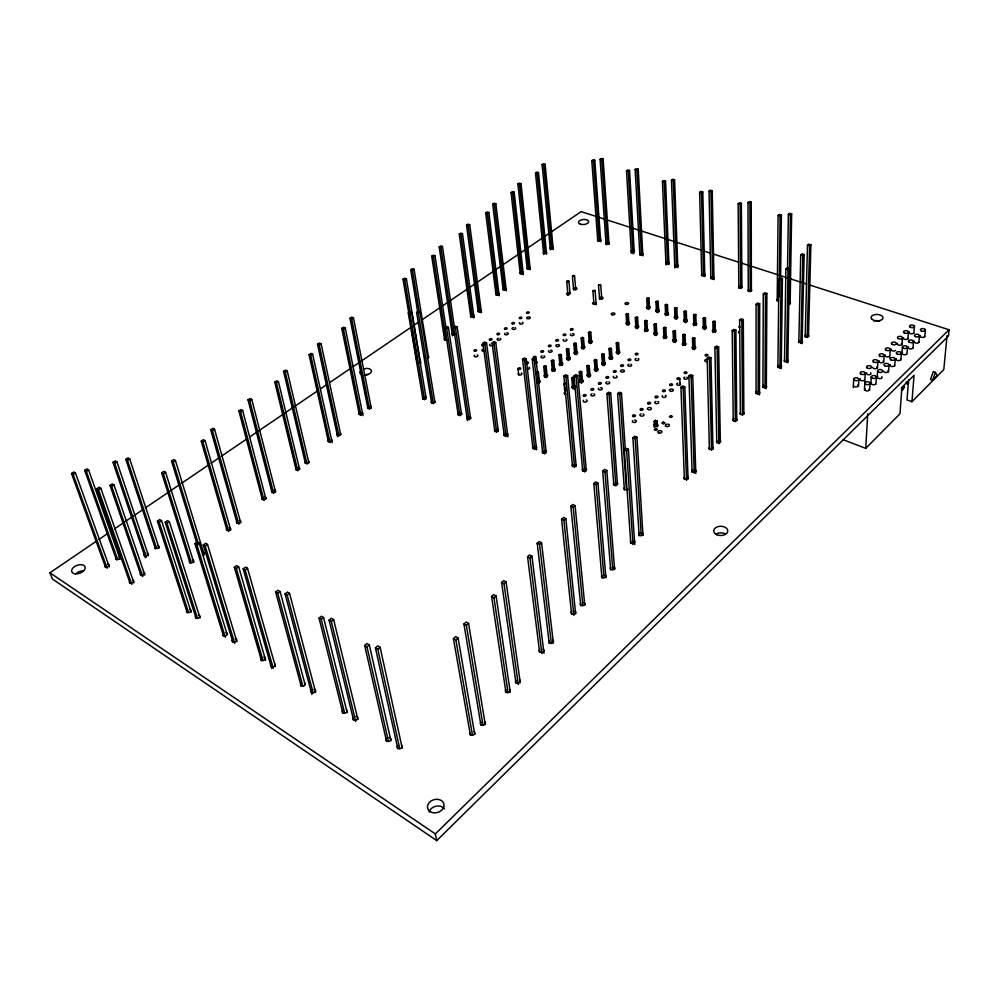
<?xml version="1.0" encoding="UTF-8"?>
<svg xmlns="http://www.w3.org/2000/svg" width="999" height="999" viewBox="0 0 999 999"><rect width="100%" height="100%" fill="white"/><g stroke="black" fill="none" stroke-linecap="round" stroke-linejoin="round"><path stroke-width="1.5" d="M756.068 393.706L756.106 304.208L757.517 303.034L759.69 303.771L759.49 394.83M758.141 394.493L758.266 304.945L759.69 303.771M762.924 387.475L763.286 293.943L764.697 292.769L766.87 293.494L766.333 388.611M764.997 388.249L765.459 294.655L766.87 293.494M777.185 300.749L778.096 215.472L779.37 214.473L781.368 215.06L780.594 278.646M777.909 367.52L778.908 279.008L780.281 277.884L782.417 278.571L781.243 368.656M779.158 296.728L780.094 216.059L781.368 215.06M779.957 368.269L781.056 279.695L782.417 278.571M784.515 361.688L785.876 269.031L787.224 267.919L789.372 268.606L787.836 362.812M787.537 268.469L788.373 214.335L789.647 213.336L791.67 213.923L790.147 303.659M786.563 362.425L788.024 269.718L789.372 268.606M788.923 304.695L790.396 214.922L791.67 213.923M595.079 290.459L592.882 290.734L595.079 290.459L596.203 304.845M798.825 342.582L800.723 254.907L802.035 253.833L804.158 254.483L802.085 343.706M800.861 343.281L802.846 255.557L804.158 254.483M805.206 336.838L807.479 245.23L808.778 244.156L810.901 244.805L808.478 336.438M807.229 337.537L809.59 245.866L810.901 244.805M568.881 281.094C566.87 283.429 566.196 279.32 568.881 281.094L569.992 293.456M853.258 387.649L853.683 379.133M858.478 386.376L858.84 379.27M864.797 381.668L865.259 373.164M864.435 390.209L864.822 383.104M843.181 439.71L865.733 448.376L867.744 413.661M869.605 390.359L870.017 383.241M870.828 384.041L871.24 376.948M875.973 384.19L876.41 377.085M877.472 368.194L877.909 361.126M877.159 377.947L877.597 370.854M883.69 362.237L884.14 355.194M888.536 372.003L889.01 364.897M889.747 357.767L890.321 349.325M894.729 366.046L895.216 358.978M900.861 360.102L901.373 353.059M901.972 344.742L902.484 337.749M901.872 354.108L902.397 347.078M906.93 354.233L907.454 347.19M907.954 339.023L908.491 332.03M908.578 379.782L907.017 399.95L911.95 401.71L943.818 369.53L947.04 335.589M913.885 333.354L914.422 326.386M912.936 348.414L913.486 341.383M911.95 401.71L914.073 375.299L901.922 387.325L899.949 413.823L865.733 448.376M918.893 342.645L919.467 335.627M924.799 336.938L925.386 329.932M809.615 284.99L949.05 329.77L948.451 336.051L436.75 840.609L52.41 579.008L49.95 572.777L96.366 541.221M600.724 285.115L598.526 285.314L600.724 285.115L601.76 299.113M574.562 275.861C572.402 278.122 572.04 274.026 574.562 275.861L575.774 289.735M932.629 380.269L935.414 372.365L933.266 371.628L930.494 379.533L932.629 380.269L937.162 375.699L935.414 372.365M436.75 840.609L435.352 833.928L949.05 329.77M472.427 735.014L455.869 639.984L458.091 638.011L455.669 636.638L453.434 638.598L470.392 735.127M482.979 725.037L466.358 625.349L468.568 623.413L466.133 622.065L463.923 624L480.931 725.174M508.029 692.494L493.968 597.764L496.091 595.916L493.681 594.63L491.558 596.478L505.969 692.682M518.294 684.565L504.02 583.716L506.118 581.893L503.708 580.631L501.61 582.454L516.008 683.254M539.647 652.372L527.547 556.718L529.57 554.969L531.943 556.168L543.993 653.383M541.908 653.621L529.932 557.929L531.943 556.168M549.225 643.431L537.175 543.231L539.173 541.508L541.558 542.682L553.359 642.906M573.838 615.434L563.923 520.254L565.846 518.593L563.498 517.47L561.575 519.13L571.59 614.26M551.311 643.119L539.56 544.418L541.558 542.682M582.842 605.394L573.176 507.242L575.087 505.606L572.727 504.507L570.816 506.143L580.744 605.781M604.008 577.497L596.116 484.59L597.951 483.017L595.616 481.968L593.793 483.541L601.922 577.946M612.774 569.418L605.019 472.052L606.83 470.492L604.495 469.468L602.684 471.016L610.676 569.88M630.769 543.543L624.338 449.787L626.086 448.289L628.396 449.275L634.727 544.592M632.966 544.58L626.648 450.774L628.396 449.275M654.357 427.172L654.058 421.466L655.394 420.329L657.217 421.079L657.504 426.773M641.246 535.189L635.202 438.673L636.937 437.2L634.64 436.226L632.904 437.699L639.148 535.726M656.093 426.486L655.881 422.215L657.217 421.079M397.839 748.738L375.424 647.864L377.772 645.878L380.119 647.277L402.247 748.176M686.55 480.357L683.179 388.136L684.79 386.775L682.529 385.901L680.931 387.262L684.402 479.433M399.737 748.663L377.772 649.263L380.119 647.277M694.268 473.226L691.146 376.823L692.732 375.487L690.484 374.625L688.898 375.961L692.12 472.315M386.588 741.495L364.685 645.479L367.033 643.518L369.33 644.904L390.946 740.808M709.377 449.513L707.192 358.241L708.728 356.955L710.951 357.779L712.974 449.063M388.449 741.42L366.995 646.865L369.33 644.904M711.513 450.387L709.415 359.066L710.951 357.779M735.339 421.74L734.415 331.368L735.888 330.145L733.691 329.37L732.217 330.594L733.241 420.916M718.918 443.706L717.107 348.127L718.631 346.853L716.408 346.041L714.884 347.315L716.795 442.844M740.371 414.548L739.647 320.005L741.121 318.781L743.306 319.543L743.868 414.11M742.469 415.359L741.845 320.766L743.306 319.543M692.794 349.225L692.457 338.411L693.418 337.625L694.792 338.124L695.117 348.938M713.086 332.505L712.861 321.753L713.798 320.991L715.159 321.466L715.371 332.217M694.155 349.725L693.83 338.911L694.792 338.124M714.41 331.456L714.223 322.24L715.159 321.466M626.361 489.235L619.83 394.468L621.503 393.107L619.305 392.22L617.632 393.581L624.375 489.847M353.609 720.117L329.096 620.179L331.443 618.281L333.666 619.605L357.917 719.567M615.871 486.014L609.053 394.43L610.726 393.069L608.566 392.195L606.893 393.556L613.798 485.089M683.104 345.654L682.717 334.877L683.691 334.091L685.039 334.59L685.414 345.367M703.433 329.046L703.159 318.331L704.095 317.57L705.456 318.044L705.719 328.771M684.402 344.605L684.078 335.364L685.039 334.59M704.782 329.533L704.507 318.806L705.456 318.044M355.731 721.478L331.318 621.503L333.666 619.605M674.837 342.607L674.412 331.855L675.386 331.069L674.038 330.582L673.064 331.356L673.501 342.108M695.154 324.588L694.892 315.422L695.828 314.66L694.492 314.185L693.543 314.947L693.868 325.637M342.894 713.211L319.043 618.106L321.378 616.233L323.576 617.532L347.177 712.674M344.618 713.049L321.241 619.417L323.576 617.532M663.985 338.599L663.498 327.884L664.472 327.11L665.809 327.597L666.283 338.311M684.39 322.24L684.015 311.588L684.964 310.839L686.301 311.301L686.65 321.965M665.247 337.562L664.834 328.371L665.809 327.597M685.714 322.714L685.351 312.05L686.301 311.301M654.557 335.127L654.02 324.438L654.994 323.664L656.318 324.151L656.842 334.84M674.999 318.881L674.575 308.254L675.524 307.517L676.847 307.979L677.247 318.606M655.868 335.602L655.344 324.912L656.318 324.151M676.311 319.355L675.898 308.716L676.847 307.979M574.038 389.235L573.039 378.371L574.113 377.535L572.777 376.998L571.715 377.834L572.714 388.686M581.593 383.279L580.644 372.44L581.693 371.616L580.369 371.079L579.308 371.903L580.269 382.742M589.073 377.372L588.174 366.558L589.223 365.734L587.899 365.209L586.85 366.034L587.762 376.848M596.49 371.541L595.629 360.739L596.665 359.927L595.342 359.403L594.305 360.214L595.179 371.016M603.833 365.746L603.021 354.97L604.045 354.158L602.722 353.646L601.698 354.458L602.522 365.234M611.001 358.479L610.339 349.25L611.351 348.451L610.039 347.952L609.015 348.751L609.802 359.503M618.319 354.333L617.582 343.594L618.593 342.794L617.282 342.295L616.271 343.094L617.007 353.821M646.428 330.632L645.941 321.491L646.915 320.729L645.604 320.254L644.63 321.016L645.204 331.68M666.92 314.51L666.533 305.419L667.482 304.683L666.171 304.22L665.222 304.957L665.684 315.559M584.727 472.052L576.123 376.823L577.809 375.499L575.711 374.662L574.013 375.974L582.717 471.153M565.084 394.692L564.035 383.816L565.109 382.979M311.888 694.455L285.077 593.868L287.412 592.057L289.535 593.319L315.696 692.419M574.562 467.47L565.909 376.91L567.594 375.599L565.521 374.762L563.823 376.074L572.564 466.583M313.112 692.757L287.188 595.129L289.535 593.319M302.859 686.163L277.734 593.331L280.07 591.52L277.984 590.284L275.649 592.082L301.261 686.363M635.938 328.259L635.314 317.632L636.301 316.87L637.599 317.345L638.211 327.972M656.455 312.25L655.943 301.686L656.892 300.949L658.191 301.411L658.691 311.975M637.237 328.733L636.613 318.107L637.599 317.345M657.742 312.712L657.242 302.148L658.191 301.411M626.76 324.875L626.086 314.273L627.072 313.524L628.359 313.986L629.02 324.588M647.302 308.978L646.753 298.439L647.702 297.714L648.988 298.164L649.537 308.703M628.046 325.349L627.384 314.747L628.359 313.986M648.588 309.44L648.039 298.901L648.988 298.164M544.88 377.26L543.743 366.496L544.817 365.684L546.103 366.208L547.227 376.973M552.459 371.453L551.361 360.701L552.435 359.902L553.721 360.414L554.807 371.166M559.977 365.696L558.928 354.97L559.977 354.17L561.263 354.682L562.3 365.409M567.42 359.99L566.408 349.288L567.457 348.489L568.743 348.988L569.742 359.702M574.787 354.333L573.826 343.644L574.862 342.857L576.148 343.356L577.097 354.046M582.105 348.738L581.181 338.062L582.205 337.287L583.491 337.774L584.39 348.451M589.335 343.181L588.461 332.542L589.472 331.768L590.759 332.255L591.62 342.907M537.125 371.528L538.411 372.053L537.325 372.877L538.511 383.666M546.166 377.797L545.029 367.02L546.103 366.208M553.596 370.442L552.659 361.226L553.721 360.414M561.113 364.672L560.214 355.482L561.263 354.682M568.693 360.502L567.694 349.787L568.743 348.988M576.073 354.832L575.112 344.143L576.148 343.356M583.379 349.225L582.467 338.561L583.491 337.774M590.621 343.681L589.747 333.017L590.759 332.255M750.149 291.658L749.937 203.084L751.223 202.11L749.275 201.548L747.989 202.522L748.276 291.034A1.823 0.962 -1.3 0 0 751.161 291.034A1.823 0.962 -1.3 0 0 750.836 289.573M738.81 287.824L738.149 203.709L739.435 202.747L741.37 203.309L741.907 287.437M542.707 453.059L532.217 359.091L533.916 357.817A1.399 0.787 -6.3 0 0 536.088 357.167A1.399 0.787 -6.3 0 0 534.24 356.418A1.399 0.787 -6.3 0 0 533.828 357.804L535.926 358.629L546.241 452.622M738.149 203.709L740.084 204.283L741.37 203.309M532.217 359.091L534.228 359.915L535.926 358.629M532.942 448.651L522.539 359.315L524.537 360.127L526.223 358.853L536.638 449.762M247.54 568.294L245.517 567.095L243.182 568.843L245.192 570.042L247.54 568.294L275.412 666.52M522.539 359.315L524.238 358.054L526.223 358.853M261.538 660.739L234.34 567.307L236.676 565.571L238.661 566.77L265.622 660.227M234.34 567.307L236.326 568.493L238.661 566.77M714.035 277.51A1.786 0.937 -2.2 0 1 713.186 278.783A1.786 0.937 -2.2 0 1 710.813 278.409L709.04 191.121L710.926 191.671L712.225 190.734L713.985 279.62M504.233 435.664L492.107 342.907L494.043 343.681L495.754 342.445L507.904 436.775M709.04 191.121L710.339 190.185L712.225 190.734M701.748 275.499L699.612 192.37L700.923 191.433L702.784 191.97L704.832 276.661M492.107 342.907L493.818 341.67L495.754 342.445M699.612 192.37L701.485 192.919L702.784 191.97M494.855 431.568L482.917 343.231L484.615 342.008L486.538 342.782L498.314 431.131M232.904 642.282L203.272 544.992L205.607 543.319L207.53 544.467L236.925 641.77M482.917 343.231L484.827 344.006L486.538 342.782M203.272 544.992L205.195 546.141L207.53 544.467M199.201 543.169L197.303 542.032L194.98 543.693L196.878 544.83L199.201 543.169L227.073 634.14M674.824 267.969L671.453 180.132L673.264 180.657L674.575 179.745L677.834 267.595M671.453 180.132L672.764 179.208L674.575 179.745M665.983 264.972L662.424 181.418L663.736 180.507L665.534 181.031L668.98 264.598M467.457 420.591L453.608 327.347L455.319 326.161L457.18 326.91L470.641 418.631M662.424 181.418L664.223 181.943L665.534 181.031M453.608 327.347L455.469 328.097L457.18 326.91M458.191 414.972L444.867 327.784L446.565 326.598L448.414 327.347L461.588 414.548M196.154 618.481L165.222 522.252L167.532 520.641L169.368 521.728L200.087 617.994M444.867 327.784L446.703 328.534L448.414 327.347M165.222 522.252L167.045 523.351L169.368 521.728M161.538 520.654L159.728 519.567L157.417 521.166L159.228 522.252L161.538 520.654L191.146 612.237M98.951 539.46L107.967 533.329M114.423 528.946L142.782 509.665M145.367 507.904L178.883 485.114M181.468 483.366L208.541 464.96M211.114 463.199L218.856 457.942M221.428 456.193L247.215 438.661M249.8 436.9L316.845 391.321M320.716 388.698L327.16 384.315M329.745 382.555L350.374 368.531M352.947 366.783L410.964 327.335M413.549 325.587L418.706 322.078M422.577 319.443L466.408 289.648M468.993 287.887L548.926 233.541M551.51 231.793L581.156 211.626L701.323 250.212M639.822 254.658L635.152 169.518L636.475 168.619L638.224 169.131L642.856 255.844M635.152 169.518L636.912 170.03L638.224 169.131M431.593 402.934L416.608 312.412L418.319 311.251L420.104 311.975L434.94 402.522M631.356 253.296L626.498 170.841L628.246 171.353L629.557 170.467L634.303 252.934M416.608 312.412L418.394 313.137L420.104 311.975M422.889 399.001L408.279 312.937L410.052 313.661L411.763 312.512L426.223 398.589M626.498 170.841L627.822 169.955L629.557 170.467M165.622 472.365L163.873 471.378L161.663 472.852L163.411 473.838L165.622 472.365L193.818 562.524M408.279 312.937L409.99 311.788L411.763 312.512M205.07 440.646L203.334 439.71L201.224 441.121L202.959 442.045L205.07 440.646L230.732 530.057M175.437 460.539L173.689 459.577L171.503 461.026L173.239 462L175.437 460.539L204.296 554.944M237.125 523.289L210.689 429.695L212.787 428.296L214.523 429.208L240.771 522.827M262.387 499.512L238.873 410.914L240.896 409.565L242.632 410.439L265.971 499.063M238.873 410.914L240.609 411.788L242.632 410.439M210.689 429.695L212.425 430.606L214.523 429.208M272.04 492.607L248.002 399.85L250.012 398.514L251.748 399.375L275.612 492.157M296.129 469.88L274.775 382.105L276.711 380.831L278.446 381.655L299.625 469.443M248.002 399.85L249.738 400.711L251.748 399.375M274.775 382.105L276.511 382.929L278.446 381.655M141.096 575.586L110.027 485.427L112.3 483.928L113.998 484.927L144.83 574.987M305.407 463.286L283.579 371.391L285.502 370.13L287.237 370.941L308.891 462.849M328.434 441.683L309.041 354.62L310.901 353.396L312.625 354.183L332.192 442.757M110.027 485.427L111.713 486.438L113.998 484.927M283.579 371.391L285.314 372.202L287.237 370.941M309.041 354.62L310.764 355.407L312.625 354.183M130.17 583.366L96.828 488.723L99.138 487.212L100.824 488.224L133.966 582.892M337.65 436.75L317.532 344.23L319.38 343.019L321.104 343.781L340.734 434.802M359.328 414.548L341.758 328.359L343.556 327.197L345.267 327.934L362.987 415.646M606.118 244.817L600.074 159.253L601.41 158.391L603.109 158.878L609.028 244.455M96.828 488.723L98.514 489.747L100.824 488.224M317.532 344.23L319.268 344.992L321.104 343.781M341.758 328.359L343.481 329.108L345.267 327.934M600.074 159.253L601.773 159.753L603.109 158.878M367.882 408.366L349.975 318.281L351.76 317.12L353.471 317.844L371.228 407.954M597.739 240.584L591.783 160.627L593.106 159.765L594.792 160.252L600.749 241.77M349.975 318.281L351.698 319.006L353.471 317.844M591.783 160.627L593.468 161.114L594.792 160.252M155.432 548.688L125.787 459.303L127.997 457.867L129.67 458.816L159.128 548.226M409.003 314.498L403.022 279.221L404.682 278.147L406.381 278.796L420.542 363.186M125.787 459.303L127.46 460.252L129.67 458.816M403.022 279.221L404.72 279.87L406.381 278.796M116.908 461.838L115.247 460.864L112.999 462.325L114.673 463.286L116.908 461.838L148.526 555.706M417.757 312.35L410.726 269.693L412.425 270.342L414.061 269.28L428.496 357.642M444.605 339.785L431.73 256.181L433.429 256.805L435.015 255.781L446.141 328.758M452.51 335.839L439.185 246.928L440.884 247.54L442.47 246.516L454.508 327.784M470.791 316.77L459.265 234.091L460.939 234.69L462.475 233.704L474.088 317.919M410.726 269.693L412.362 268.631L414.061 269.28M431.73 256.181L433.329 255.157L435.015 255.781M478.196 311.501L466.496 225.087L468.181 225.674L469.705 224.688L481.481 312.662M88.599 469.867L86.963 468.906L84.703 470.354L86.339 471.328L88.599 469.867L120.167 559.24M495.966 294.63L485.689 212.899L487.362 213.461L488.836 212.5L499.188 295.804M439.185 246.928L440.771 245.904L442.47 246.516M459.265 234.091L460.801 233.104L462.475 233.704M75.449 472.989L73.814 472.003L71.516 473.476L73.152 474.463L75.449 472.989L109.303 566.82M503.146 289.722L492.707 204.121L494.38 204.67L495.854 203.734L506.343 290.871M520.204 273.489L511.076 192.532L512.737 193.069L514.16 192.145L523.351 274.65M466.496 225.087L468.019 224.113L469.705 224.688M485.689 212.899L487.175 211.938L488.836 212.5M527.135 268.606L517.894 183.978L519.542 184.503L520.966 183.604L530.257 269.78M543.681 254.508L535.476 172.952L537.125 173.451L538.511 172.577L546.603 254.146M492.707 204.121L494.18 203.184L495.854 203.734M511.076 192.532L512.499 191.608L514.16 192.145M550.387 249.812L542.095 164.61L543.743 165.11L545.117 164.248L553.284 249.463M517.894 183.978L519.305 183.079L520.966 183.604M535.476 172.952L536.863 172.065L538.511 172.577M542.095 164.61L543.468 163.749L545.117 164.248M747.989 202.522L749.937 203.084M788.373 214.335L790.396 214.922M778.096 215.472L780.094 216.059M807.479 245.23L809.59 245.866M800.723 254.907L802.846 255.557M785.876 269.031L788.024 269.718M704.283 251.174L710.214 253.072M713.186 254.033L738.398 262.125M741.37 263.074L787.362 277.847M790.321 278.796L806.643 284.041M778.908 279.008L781.056 279.695M763.286 293.943L765.459 294.655M756.106 304.208L758.266 304.945M739.647 320.005L741.845 320.766M646.753 298.439L648.039 298.901M655.943 301.686L657.242 302.148M665.222 304.957L666.533 305.419M674.575 308.254L675.898 308.716M684.015 311.588L685.351 312.05M693.543 314.947L694.892 315.422M703.159 318.331L704.507 318.806M712.861 321.753L714.223 322.24M732.217 330.594L734.415 331.368M626.086 314.273L627.384 314.747M635.314 317.632L636.613 318.107M644.63 321.016L645.941 321.491M654.02 324.438L655.344 324.912M663.498 327.884L664.834 328.371M673.064 331.356L674.412 331.855M682.717 334.877L684.078 335.364M692.457 338.411L693.83 338.911M714.884 347.315L717.107 348.127M707.192 358.241L709.415 359.066M588.461 332.542L589.747 333.017M616.271 343.094L617.582 343.594M688.898 375.961L691.146 376.823M581.181 338.062L582.467 338.561M609.015 348.751L610.339 349.25M573.826 343.644L575.112 344.143M601.698 354.458L603.021 354.97M680.931 387.262L683.179 388.136M566.408 349.288L567.694 349.787M594.305 360.214L595.629 360.739M558.928 354.97L560.214 355.482M586.85 366.034L588.174 366.558M551.361 360.701L552.659 361.226M579.308 371.903L580.644 372.44M574.013 375.974L576.123 376.823M617.632 393.581L619.83 394.468M543.743 366.496L545.029 367.02M571.715 377.834L573.039 378.371M563.823 376.074L565.909 376.91M606.893 393.556L609.053 394.43M564.035 383.816L565.359 384.365M654.058 421.466L655.881 422.215M632.904 437.699L635.202 438.673M624.338 449.787L626.648 450.774M602.684 471.016L605.019 472.052M593.793 483.541L596.116 484.59M570.816 506.143L573.176 507.242M561.575 519.13L563.923 520.254M537.175 543.231L539.56 544.418M527.547 556.718L529.932 557.929M501.61 582.454L504.02 583.716M491.558 596.478L493.968 597.764M463.923 624L466.358 625.349M453.434 638.598L455.869 639.984M285.077 593.868L287.188 595.129M329.096 620.179L331.318 621.503M375.424 647.864L377.772 649.263M275.649 592.082L277.734 593.331M319.043 618.106L321.241 619.417M364.685 645.479L366.995 646.865M49.95 572.777L435.352 833.928M566.708 281.356L567.969 295.267M73.152 474.463L107.155 568.319M71.516 473.476L105.557 567.282M86.339 471.328L117.52 559.265M84.703 470.354L116.446 559.715M98.514 489.747L131.806 584.427M572.39 276.061L573.613 289.935M111.713 486.438L142.745 576.635M114.673 463.286L146.428 557.192M112.999 462.325L145.305 557.642M127.46 460.252L156.568 548.226M159.228 522.252L188.499 612.375M157.417 521.166L187.238 612.724M167.045 523.351L197.452 618.144M163.411 473.838L191.284 562.549M161.663 472.852L190.06 562.986M171.503 461.026L196.928 543.618M196.878 544.83L225.362 637.312M194.98 543.693L223.539 636.138M173.239 462L198.614 544.63M205.195 546.141L234.753 643.468M236.326 568.493L263.012 660.489M202.959 442.045L228.746 531.493M201.224 441.121L227.06 530.506M243.182 568.843L271.716 668.518M245.192 570.042L273.227 668.281M212.425 430.606L238.811 524.25M280.07 591.52L305.045 684.34M240.609 411.788L264.061 500.437M249.738 400.711L273.714 493.518M276.511 382.929L297.802 470.754M285.314 372.202L307.08 464.148M310.764 355.407L330.095 442.507M319.268 344.992L338.986 436.051M343.481 329.108L360.989 415.334M351.698 319.006L369.543 409.14M458.091 638.011L474.787 734.565M404.72 279.87L410.427 313.649M410.052 313.661L424.6 399.762M409.528 317.57L410.04 320.642M410.564 323.701L411.089 326.773M411.6 329.845L414.985 349.787M415.509 352.847L417.07 362.063M468.568 623.413L485.302 724.625M412.425 270.342L419.18 311.501M418.394 313.137L433.316 403.708M433.429 256.805L446.241 340.459M446.703 328.534L459.965 415.771M440.884 247.54L453.908 334.977M496.091 595.916L510.239 692.145M455.469 328.097L469.018 419.867M506.118 581.893L520.267 682.729M460.939 234.69L472.415 317.407M468.181 225.674L479.82 312.138M484.827 344.006L496.703 432.392M494.043 343.681L506.081 436.501M487.362 213.461L497.577 295.242M494.38 204.67L504.757 290.322M518.006 368.781L518.693 374.588M524.537 360.127L534.852 449.513M512.737 193.069L521.803 274.076M538.411 372.053L539.585 382.842M534.228 359.915L544.63 453.933M519.542 184.503L528.733 269.181M565.846 518.593L575.649 613.761M537.125 173.451L545.117 253.521M575.087 505.606L584.777 605.269M565.659 387.475L565.958 390.584M543.743 165.11L551.823 248.813M567.594 375.599L576.161 466.133M577.809 375.499L586.338 470.704M581.693 371.616L582.642 382.442M597.951 483.017L605.869 577.447M589.223 365.734L590.122 376.561M596.665 359.927L597.527 370.716M592.882 290.734L593.906 303.684M606.83 470.492L614.61 569.38M604.045 354.158L604.857 364.935M598.526 285.314L599.575 299.313M593.468 161.114L599.363 241.134M610.726 393.069L617.469 484.627M611.351 348.451L612.125 359.215M601.773 159.753L607.642 243.806M618.593 342.794L619.33 353.534M621.503 393.107L625.411 450.561M636.937 437.2L642.981 535.252M628.246 171.353L633.029 253.858M636.912 170.03L641.52 255.22M646.915 320.729L647.477 331.393M655.394 420.329L655.544 423.176M667.482 304.683L667.931 315.272M664.223 181.943L667.657 263.998M675.386 331.069L675.811 341.82M673.264 180.657L676.523 267.008M679.832 378.696A1.461 0.837 -2.5 0 1 677.534 379.37A1.461 0.837 -2.5 0 1 677.772 377.909A1.461 0.837 -2.5 0 1 679.832 378.696L680.057 384.677M684.79 386.775L688.074 478.971M692.732 375.487L695.816 473.414M695.828 314.66L696.141 325.349M701.485 192.919L703.546 276.086M710.926 191.671L712.712 279.046M718.631 346.853L720.366 442.395M735.888 330.145L736.75 420.479M740.084 204.283L740.671 288.436M751.223 202.11L751.385 290.647M364.223 368.806A5.869 3.247 -10.6 0 1 371.466 371.079A5.869 3.247 -10.6 0 1 364.123 375.174M361.538 374.637A5.869 3.247 -10.6 0 1 360.09 371.628M600.561 297.24A1.786 0.949 -4.7 0 1 603.009 297.952A1.786 0.949 -4.7 0 1 600.674 299.026A1.786 0.949 -4.7 0 1 599.825 297.577M595.991 302.747A1.798 0.962 -4.8 0 1 594.992 304.058A1.798 0.962 -4.8 0 1 592.669 303.671A1.798 0.962 -4.8 0 1 593.668 302.347M574.587 287.887A1.761 0.924 -5.3 0 1 576.972 288.574A1.761 0.924 -5.3 0 1 574.65 289.635A1.761 0.924 -5.3 0 1 573.851 288.224M568.581 292.782A1.773 0.937 -5.4 0 1 569.842 294.081A1.773 0.937 -5.4 0 1 566.97 294.443A1.773 0.937 -5.4 0 1 567.669 292.894M924.599 336.251A2.235 1.199 3.1 0 1 921.84 337.35A2.235 1.199 3.1 0 1 920.391 335.552M913.411 333.266A2.223 1.199 2.8 0 1 910.389 333.641A2.223 1.199 2.8 0 1 909.502 331.993M918.693 341.958A2.248 1.211 3 0 1 915.921 343.069A2.248 1.211 3 0 1 914.472 341.258M907.754 338.336A2.235 1.211 2.7 0 1 904.994 339.448A2.235 1.211 2.7 0 1 903.558 337.65M912.736 347.714A2.26 1.224 3 0 1 909.952 348.851A2.26 1.224 3 0 1 908.503 347.003M901.448 343.444A2.248 1.224 2.7 0 1 900.998 344.98A2.248 1.224 2.7 0 1 898.113 344.917A2.248 1.224 2.7 0 1 897.564 343.356M906.443 354.158A2.26 1.249 2.9 0 1 903.358 354.545A2.26 1.249 2.9 0 1 902.472 352.822M895.441 350.449A2.248 1.236 2.6 0 1 892.382 350.824A2.248 1.236 2.6 0 1 891.508 349.126M900.636 359.415A2.273 1.261 2.9 0 1 897.826 360.564A2.273 1.261 2.9 0 1 896.378 358.678M889.347 356.281A2.26 1.249 2.6 0 1 886.263 356.668A2.26 1.249 2.6 0 1 885.401 354.945M894.505 365.347A2.285 1.274 2.8 0 1 891.67 366.508A2.285 1.274 2.8 0 1 890.234 364.61M883.153 360.914A2.273 1.261 2.5 0 1 882.679 362.5A2.273 1.261 2.5 0 1 879.769 362.425A2.273 1.261 2.5 0 1 879.232 360.814M887.999 370.691A2.298 1.286 2.7 0 1 886.65 372.54A2.298 1.286 2.7 0 1 883.74 371.216M876.947 366.845A2.273 1.274 2.4 0 1 875.586 368.681A2.273 1.274 2.4 0 1 872.701 367.382M881.742 376.723A2.298 1.299 2.7 0 1 881.255 378.359A2.298 1.299 2.7 0 1 878.308 378.284A2.298 1.299 2.7 0 1 877.759 376.623M870.666 372.839A2.285 1.286 2.4 0 1 870.166 374.463A2.285 1.286 2.4 0 1 867.232 374.388A2.285 1.286 2.4 0 1 866.707 372.739M875.449 384.14A2.31 1.311 2.6 0 1 872.302 384.54A2.31 1.311 2.6 0 1 871.44 382.717M864.335 380.194A2.298 1.299 2.3 0 1 861.2 380.594A2.298 1.299 2.3 0 1 860.364 378.783M869.055 388.986A2.323 1.324 2.6 0 1 868.556 390.659A2.323 1.324 2.6 0 1 865.571 390.572A2.323 1.324 2.6 0 1 865.047 388.873M857.941 385.015A2.31 1.311 2.2 0 1 857.08 386.788A2.31 1.311 2.2 0 1 853.933 386.213M694.967 346.653A1.911 1.061 -2.2 0 1 695.217 348.276A1.911 1.061 -2.2 0 1 692.307 348.201A1.911 1.061 -2.2 0 1 693.069 346.603M685.264 343.082A1.898 1.061 -2.5 0 1 685.501 344.692A1.898 1.061 -2.5 0 1 682.617 344.63A1.898 1.061 -2.5 0 1 683.378 343.044M674.75 339.398A1.886 1.049 -2.8 0 1 676.248 340.846A1.886 1.049 -2.8 0 1 673.201 341.221A1.886 1.049 -2.8 0 1 673.776 339.51M666.133 336.064A1.873 1.036 -3 0 1 666.071 337.762A1.873 1.036 -3 0 1 663.211 337.262A1.873 1.036 -3 0 1 665.222 335.901M655.794 332.43A1.861 1.036 -3.3 0 1 657.255 333.866A1.861 1.036 -3.3 0 1 654.233 334.24A1.861 1.036 -3.3 0 1 654.832 332.555M646.44 328.996A1.861 1.024 -3.5 0 1 647.889 330.419A1.861 1.024 -3.5 0 1 644.879 330.781A1.861 1.024 -3.5 0 1 645.491 329.121M638.061 325.749A1.848 1.011 -3.7 0 1 638.211 327.297A1.848 1.011 -3.7 0 1 635.401 327.235A1.848 1.011 -3.7 0 1 636.226 325.711M627.984 322.215A1.836 1.011 -4 0 1 629.395 323.614A1.836 1.011 -4 0 1 626.41 323.988A1.836 1.011 -4 0 1 627.047 322.34M648.513 306.368A1.811 0.974 -3.5 0 1 649.924 307.717A1.811 0.974 -3.5 0 1 646.99 308.092A1.811 0.974 -3.5 0 1 647.589 306.493M657.667 309.628A1.823 0.987 -3.3 0 1 659.103 310.989A1.823 0.987 -3.3 0 1 656.143 311.363A1.823 0.987 -3.3 0 1 656.73 309.752M666.895 312.924A1.836 0.999 -3.1 0 1 668.356 314.285A1.836 0.999 -3.1 0 1 665.384 314.66A1.836 0.999 -3.1 0 1 665.958 313.037M677.11 316.383A1.848 0.999 -2.8 0 1 677.072 318.032A1.848 0.999 -2.8 0 1 674.25 317.557A1.848 0.999 -2.8 0 1 676.211 316.233M685.614 319.58A1.848 1.011 -2.6 0 1 687.112 320.979A1.848 1.011 -2.6 0 1 684.115 321.353A1.848 1.011 -2.6 0 1 684.665 319.705M695.991 323.114A1.861 1.024 -2.3 0 1 696.241 324.663A1.861 1.024 -2.3 0 1 693.393 324.613A1.861 1.024 -2.3 0 1 694.143 323.077M704.657 326.361A1.873 1.024 -2.1 0 1 706.193 327.784A1.873 1.024 -2.1 0 1 703.184 328.159A1.873 1.024 -2.1 0 1 703.708 326.486M715.222 329.957A1.886 1.036 -1.8 0 1 715.496 331.531A1.886 1.036 -1.8 0 1 712.624 331.481A1.886 1.036 -1.8 0 1 713.348 329.92M619.18 351.298A1.886 1.061 -4.2 0 1 619.055 353.047A1.886 1.061 -4.2 0 1 616.196 352.522A1.886 1.061 -4.2 0 1 618.281 351.136M611.987 356.955A1.898 1.074 -4.3 0 1 612.1 358.604A1.898 1.074 -4.3 0 1 609.228 358.529A1.898 1.074 -4.3 0 1 610.102 356.918M603.808 362.512A1.911 1.086 -4.5 0 1 605.232 364.011A1.911 1.086 -4.5 0 1 602.135 364.398A1.911 1.086 -4.5 0 1 602.834 362.625M596.465 368.281A1.911 1.099 -4.7 0 1 597.877 369.805A1.911 1.099 -4.7 0 1 594.78 370.192A1.911 1.099 -4.7 0 1 595.491 368.394M589.972 374.275A1.923 1.111 -4.9 0 1 590.059 375.961A1.923 1.111 -4.9 0 1 587.15 375.886A1.923 1.111 -4.9 0 1 588.074 374.225M581.58 379.97A1.936 1.111 -5.1 0 1 582.991 381.531A1.936 1.111 -5.1 0 1 579.857 381.918A1.936 1.111 -5.1 0 1 580.594 380.095M574.038 385.914A1.936 1.124 -5.3 0 1 575.436 387.487A1.936 1.124 -5.3 0 1 572.277 387.874A1.936 1.124 -5.3 0 1 573.039 386.026M565.796 394.193A1.948 1.136 -5.5 0 1 564.298 393.569A1.948 1.136 -5.5 0 1 564.597 392.42M538.548 380.382A1.923 1.111 -6.3 0 1 540.097 381.556A1.923 1.111 -6.3 0 1 537.874 382.617M546.191 374.525A1.911 1.099 -6.1 0 1 547.527 376.061A1.911 1.099 -6.1 0 1 544.418 376.448A1.911 1.099 -6.1 0 1 545.204 374.65M553.758 368.731A1.898 1.086 -5.9 0 1 555.107 370.242A1.898 1.086 -5.9 0 1 552.01 370.629A1.898 1.086 -5.9 0 1 552.784 368.843M562.162 363.149A1.898 1.074 -5.7 0 1 562.2 364.81A1.898 1.074 -5.7 0 1 559.34 364.735A1.898 1.074 -5.7 0 1 560.302 363.099M568.706 357.292A1.886 1.061 -5.5 0 1 570.054 358.778A1.886 1.061 -5.5 0 1 566.982 359.165A1.886 1.061 -5.5 0 1 567.732 357.417M576.073 351.648A1.873 1.061 -5.3 0 1 577.422 353.122A1.873 1.061 -5.3 0 1 574.375 353.509A1.873 1.061 -5.3 0 1 575.112 351.773M584.253 346.228A1.873 1.049 -5.1 0 1 584.328 347.827A1.873 1.049 -5.1 0 1 581.505 347.764A1.873 1.049 -5.1 0 1 582.405 346.178M590.596 340.534A1.861 1.036 -4.9 0 1 591.97 341.97A1.861 1.036 -4.9 0 1 588.948 342.345A1.861 1.036 -4.9 0 1 589.647 340.647M274.188 489.96A2.098 1.261 -14.5 0 1 275.337 491.595A2.098 1.261 -14.5 0 1 272.265 492.495A2.098 1.261 -14.5 0 1 272.178 490.534M264.548 496.865A2.11 1.274 -14.9 0 1 265.697 498.526A2.11 1.274 -14.9 0 1 262.6 499.425A2.11 1.274 -14.9 0 1 262.525 497.452M239.31 520.429A2.16 1.311 -15.9 0 1 240.434 522.165A2.16 1.311 -15.9 0 1 237.263 523.089A2.16 1.311 -15.9 0 1 237.238 521.041M229.258 527.659A2.173 1.324 -16.3 0 1 230.382 529.408A2.173 1.324 -16.3 0 1 227.185 530.344A2.173 1.324 -16.3 0 1 227.185 528.271M203.671 552.609A2.223 1.361 -17.5 0 1 204.033 553.933A2.223 1.361 -17.5 0 1 202.36 555.132M192.295 559.927A2.235 1.374 -17.9 0 1 193.369 561.775A2.235 1.374 -17.9 0 1 190.085 562.749A2.235 1.374 -17.9 0 1 190.147 560.564M807.879 335.015A1.936 1.061 0.5 0 1 808.303 336.626A1.936 1.061 0.5 0 1 805.344 336.563A1.936 1.061 0.5 0 1 805.943 334.977M801.51 340.634A1.936 1.074 0.4 0 1 801.935 342.257A1.936 1.074 0.4 0 1 798.963 342.195A1.936 1.074 0.4 0 1 799.575 340.597M787.936 360.102A1.973 1.111 0.2 0 1 787.399 361.488A1.973 1.111 0.2 0 1 784.877 361.426A1.973 1.111 0.2 0 1 784.54 360.015M780.656 365.534A1.973 1.124 0.1 0 1 781.056 367.245A1.973 1.124 0.1 0 1 778.021 367.157A1.973 1.124 0.1 0 1 778.683 365.484M765.721 385.414A2.01 1.161 -0.1 0 1 766.108 387.175A2.01 1.161 -0.1 0 1 763.036 387.088A2.01 1.161 -0.1 0 1 763.723 385.364M758.878 391.533A2.01 1.174 -0.2 0 1 759.252 393.319A2.01 1.174 -0.2 0 1 756.168 393.219A2.01 1.174 -0.2 0 1 756.867 391.471M369.917 406.293A1.936 1.111 -10.9 0 1 371.141 407.717A1.936 1.111 -10.9 0 1 368.306 408.516A1.936 1.111 -10.9 0 1 368.069 406.818M362.212 412.55A1.948 1.124 -11.2 0 1 362.187 414.16A1.948 1.124 -11.2 0 1 359.465 414.498A1.948 1.124 -11.2 0 1 359.49 412.887M340.259 433.166A1.986 1.161 -12 0 1 340.422 434.652A1.986 1.161 -12 0 1 337.974 435.352A1.986 1.161 -12 0 1 336.963 434.103M331.368 439.498A1.998 1.174 -12.3 0 1 331.293 441.183A1.998 1.174 -12.3 0 1 328.496 441.533A1.998 1.174 -12.3 0 1 328.584 439.847M308.391 461.038A2.035 1.211 -13.2 0 1 308.516 462.599A2.035 1.211 -13.2 0 1 305.994 463.324A2.035 1.211 -13.2 0 1 305.007 462.013M298.251 467.432A2.048 1.224 -13.5 0 1 299.438 469.018A2.048 1.224 -13.5 0 1 296.416 469.88A2.048 1.224 -13.5 0 1 296.291 468.007M743.943 412.774A2.048 1.211 -0.5 0 1 743.331 414.298A2.048 1.211 -0.5 0 1 740.696 414.21A2.048 1.211 -0.5 0 1 740.409 412.662M736.126 418.693A2.048 1.224 -0.6 0 1 736.475 420.554A2.048 1.224 -0.6 0 1 733.328 420.454A2.048 1.224 -0.6 0 1 734.078 418.618M719.73 440.409A2.085 1.274 -0.9 0 1 720.279 442.182A2.085 1.274 -0.9 0 1 717.382 442.545A2.085 1.274 -0.9 0 1 716.832 440.771M713.049 447.589A2.098 1.286 -1.1 0 1 712.362 449.2A2.098 1.286 -1.1 0 1 709.677 449.1A2.098 1.286 -1.1 0 1 709.427 447.452M695.129 469.842A2.135 1.336 -1.5 0 1 695.416 471.878A2.135 1.336 -1.5 0 1 692.157 471.74A2.135 1.336 -1.5 0 1 693.006 469.755M688.136 477.347A2.135 1.349 -1.7 0 1 687.412 479.033A2.135 1.349 -1.7 0 1 684.677 478.921A2.135 1.349 -1.7 0 1 684.452 477.197M789.572 302.435A1.861 0.987 -0.3 0 1 790.359 303.559A1.861 0.987 -0.3 0 1 788.498 304.258M778.683 300.999A1.848 0.987 -0.5 0 1 776.947 300.237A1.848 0.987 -0.5 0 1 777.909 299.138M748.376 290.996A1.823 0.962 -1.3 0 1 749.025 289.548M741.982 286.788A1.811 0.949 -1.5 0 1 741.158 288.087A1.811 0.949 -1.5 0 1 738.736 287.7A1.811 0.949 -1.5 0 1 739.56 286.413M710.813 278.409A1.786 0.937 -2.2 0 1 711.65 277.135M703.408 273.988A1.773 0.924 -2.4 0 1 704.982 275.1A1.773 0.924 -2.4 0 1 702.522 275.786A1.773 0.924 -2.4 0 1 701.81 274.438M552.634 640.234A2.398 1.723 -6.8 0 1 552.959 642.657A2.398 1.723 -6.8 0 1 549.587 643.081A2.398 1.723 -6.8 0 1 549.275 640.659M543.069 649.163A2.41 1.748 -7.3 0 1 543.381 651.61A2.41 1.748 -7.3 0 1 539.997 652.035A2.41 1.748 -7.3 0 1 539.697 649.587M519.492 679.857A2.46 1.823 -8.7 0 1 519.767 682.417A2.46 1.823 -8.7 0 1 516.308 682.854A2.46 1.823 -8.7 0 1 516.046 680.294M509.478 689.26A2.473 1.836 -9.3 0 1 509.727 691.857A2.473 1.836 -9.3 0 1 506.243 692.295A2.473 1.836 -9.3 0 1 506.006 689.697M484.515 721.69A2.535 1.923 -11.1 0 1 484.727 724.412A2.535 1.923 -11.1 0 1 481.168 724.849A2.535 1.923 -11.1 0 1 480.969 722.14M474.001 731.618A2.547 1.936 -11.8 0 1 474.45 734.078A2.547 1.936 -11.8 0 1 471.353 735.114A2.547 1.936 -11.8 0 1 469.83 733.029M676.435 265.035A1.748 0.899 -3 0 1 677.946 266.121A1.748 0.899 -3 0 1 675.499 266.783A1.748 0.899 -3 0 1 674.837 265.472M668.993 262.575A1.748 0.899 -3.2 0 1 668.119 263.786A1.748 0.899 -3.2 0 1 665.821 263.436A1.748 0.899 -3.2 0 1 666.695 262.213M641.495 253.446A1.723 0.874 -3.8 0 1 642.931 254.495A1.723 0.874 -3.8 0 1 640.521 255.145A1.723 0.874 -3.8 0 1 639.922 253.871M633.753 250.724A1.711 0.874 -4 0 1 633.89 252.048A1.711 0.874 -4 0 1 631.306 252.023A1.711 0.874 -4 0 1 632.067 250.712M607.692 242.22A1.686 0.849 -4.6 0 1 608.953 243.381A1.686 0.849 -4.6 0 1 606.218 243.731A1.686 0.849 -4.6 0 1 606.83 242.332M600.212 239.598A1.686 0.837 -4.8 0 1 600.499 240.759A1.686 0.837 -4.8 0 1 598.139 241.059A1.686 0.837 -4.8 0 1 597.864 239.885M642.32 532.991A2.223 1.474 -3 0 1 642.507 535.252A2.223 1.474 -3 0 1 639.123 535.089A2.223 1.474 -3 0 1 640.109 532.892M633.953 540.671A2.235 1.498 -3.3 0 1 634.39 542.744A2.235 1.498 -3.3 0 1 631.256 543.144A2.235 1.498 -3.3 0 1 630.819 541.058M613.923 566.957A2.285 1.548 -4 0 1 614.335 569.118A2.285 1.548 -4 0 1 611.138 569.517A2.285 1.548 -4 0 1 610.726 567.357M605.182 575.012A2.298 1.573 -4.3 0 1 605.581 577.197A2.298 1.573 -4.3 0 1 602.372 577.609A2.298 1.573 -4.3 0 1 601.972 575.412M584.065 602.659A2.335 1.636 -5.2 0 1 584.44 604.944A2.335 1.636 -5.2 0 1 581.156 605.357A2.335 1.636 -5.2 0 1 580.794 603.059M574.937 611.126A2.348 1.661 -5.6 0 1 575.287 613.436A2.348 1.661 -5.6 0 1 571.99 613.861A2.348 1.661 -5.6 0 1 571.64 611.538M552.747 247.352A1.686 0.849 -5.8 0 1 552.772 248.651A1.686 0.849 -5.8 0 1 550.237 248.626A1.686 0.849 -5.8 0 1 551.098 247.327M546.053 251.973A1.686 0.849 -5.9 0 1 546.278 253.159A1.686 0.849 -5.9 0 1 543.906 253.459A1.686 0.849 -5.9 0 1 543.693 252.26M530.194 267.844A1.711 0.874 -6.3 0 1 529.17 269.056A1.711 0.874 -6.3 0 1 526.985 268.706A1.711 0.874 -6.3 0 1 528.021 267.495M522.777 272.302A1.723 0.887 -6.5 0 1 522.752 273.676A1.723 0.887 -6.5 0 1 520.179 273.639A1.723 0.887 -6.5 0 1 521.091 272.277M505.756 288.449A1.748 0.912 -6.9 0 1 505.706 289.86A1.748 0.912 -6.9 0 1 503.096 289.822A1.748 0.912 -6.9 0 1 504.045 288.424M497.789 293.281A1.748 0.924 -7.1 0 1 499.075 294.418A1.748 0.924 -7.1 0 1 496.54 295.092A1.748 0.924 -7.1 0 1 496.141 293.731M274.663 663.736A2.435 1.661 -18.3 0 1 274.463 666.171A2.435 1.661 -18.3 0 1 271.116 666.595A2.435 1.661 -18.3 0 1 271.316 664.148M263.861 657.142A2.423 1.636 -18.5 0 1 265.172 659.328A2.423 1.636 -18.5 0 1 261.638 660.439A2.423 1.636 -18.5 0 1 261.563 657.866M235.202 638.736A2.385 1.586 -18.8 0 1 236.613 640.559A2.385 1.586 -18.8 0 1 233.641 642.095A2.385 1.586 -18.8 0 1 232.243 640.259M225.861 632.742A2.373 1.561 -18.9 0 1 227.073 634.827A2.373 1.561 -18.9 0 1 223.601 635.913A2.373 1.561 -18.9 0 1 223.589 633.441M198.451 615.147A2.348 1.511 -19.1 0 1 199.6 617.17A2.348 1.511 -19.1 0 1 196.166 618.219A2.348 1.511 -19.1 0 1 196.216 615.834M189.523 609.402A2.335 1.486 -19.2 0 1 190.647 611.413A2.335 1.486 -19.2 0 1 187.225 612.449A2.335 1.486 -19.2 0 1 187.288 610.089M480.057 310.052A1.786 0.949 -7.5 0 1 481.193 311.388A1.786 0.949 -7.5 0 1 478.309 311.75A1.786 0.949 -7.5 0 1 479.145 310.165M472.652 315.222A1.786 0.962 -7.7 0 1 473.926 316.408A1.786 0.962 -7.7 0 1 471.341 317.108A1.786 0.962 -7.7 0 1 470.966 315.684M455.107 334.228A1.811 0.987 -8.3 0 1 452.26 334.378A1.811 0.987 -8.3 0 1 453.246 332.792M447.427 339.61A1.823 0.999 -8.5 0 1 444.867 339.935A1.823 0.999 -8.5 0 1 444.78 338.524M428.072 356.381A1.861 1.024 -9.1 0 1 428.596 357.317A1.861 1.024 -9.1 0 1 427.322 358.204M425.037 357.754A1.861 1.024 -9.1 0 1 425.012 357.217M420.117 361.963A1.861 1.036 -9.3 0 1 420.179 363.436M417.07 363.361A1.861 1.036 -9.3 0 1 417.045 362.824M401.436 745.104A2.585 1.936 -15.8 0 1 401.473 747.889A2.585 1.936 -15.8 0 1 397.889 748.351A2.585 1.936 -15.8 0 1 397.852 745.554M389.023 737.512A2.56 1.911 -16.1 0 1 390.671 740.009A2.56 1.911 -16.1 0 1 386.95 741.246A2.56 1.911 -16.1 0 1 386.601 738.323M356.044 716.333A2.522 1.836 -16.9 0 1 357.754 718.418A2.522 1.836 -16.9 0 1 354.695 720.129A2.522 1.836 -16.9 0 1 352.984 718.044M346.403 709.777A2.51 1.823 -17.2 0 1 346.341 712.412A2.51 1.823 -17.2 0 1 342.857 712.861A2.51 1.823 -17.2 0 1 342.932 710.214M313.873 689.248A2.485 1.748 -17.7 0 1 315.322 691.558A2.485 1.748 -17.7 0 1 311.7 692.719A2.485 1.748 -17.7 0 1 311.513 690.009M304.695 683.004A2.473 1.723 -17.9 0 1 304.545 685.526A2.473 1.723 -17.9 0 1 301.149 685.951A2.473 1.723 -17.9 0 1 301.298 683.428M507.167 433.566A2.01 1.211 -7.4 0 1 507.117 435.439A2.01 1.211 -7.4 0 1 504.108 435.327A2.01 1.211 -7.4 0 1 505.207 433.491M497.777 429.37A1.998 1.199 -7.7 0 1 497.952 431.056A1.998 1.199 -7.7 0 1 495.142 431.406A1.998 1.199 -7.7 0 1 494.967 429.72M470.129 417.008A1.973 1.161 -8.4 0 1 470.017 418.818A1.973 1.161 -8.4 0 1 467.082 418.718A1.973 1.161 -8.4 0 1 468.206 416.933M461.088 412.962A1.961 1.149 -8.6 0 1 460.951 414.76A1.961 1.149 -8.6 0 1 458.042 414.66A1.961 1.149 -8.6 0 1 459.178 412.899M434.465 401.061A1.936 1.124 -9.2 0 1 434.553 402.647A1.936 1.124 -9.2 0 1 431.83 402.984A1.936 1.124 -9.2 0 1 431.755 401.398M424.887 396.978A1.936 1.111 -9.4 0 1 426.198 398.376A1.936 1.111 -9.4 0 1 423.376 399.175A1.936 1.111 -9.4 0 1 423.052 397.502M627.847 489.248A2.135 1.361 -3.6 0 1 624.85 489.622A2.135 1.361 -3.6 0 1 624.437 487.724M616.845 482.617A2.123 1.349 -4 0 1 617.232 484.503A2.123 1.349 -4 0 1 614.26 484.865A2.123 1.349 -4 0 1 613.873 482.992M585.726 468.706A2.098 1.311 -5 0 1 586.063 470.529A2.098 1.311 -5 0 1 583.129 470.904A2.098 1.311 -5 0 1 582.792 469.068M576.198 464.66A2.085 1.299 -5.4 0 1 575.337 466.296A2.085 1.299 -5.4 0 1 572.702 466.196A2.085 1.299 -5.4 0 1 572.639 464.523M545.666 450.786A2.048 1.261 -6.3 0 1 545.929 452.547A2.048 1.261 -6.3 0 1 543.056 452.909A2.048 1.261 -6.3 0 1 542.794 451.148M535.901 446.416A2.035 1.249 -6.6 0 1 536.151 448.164A2.035 1.249 -6.6 0 1 533.279 448.526A2.035 1.249 -6.6 0 1 533.041 446.778M107.817 564.223A2.26 1.349 -19.7 0 1 108.754 566.071A2.26 1.349 -19.7 0 1 105.444 567.045A2.26 1.349 -19.7 0 1 105.657 564.86M118.681 556.68A2.248 1.336 -19.3 0 1 119.643 558.491A2.248 1.336 -19.3 0 1 116.346 559.465A2.248 1.336 -19.3 0 1 116.546 557.305M147.028 553.134A2.235 1.336 -18.7 0 1 148.027 554.944A2.235 1.336 -18.7 0 1 144.755 555.906A2.235 1.336 -18.7 0 1 144.892 553.758M157.63 545.679A2.21 1.324 -18.3 0 1 158.654 547.464A2.21 1.324 -18.3 0 1 155.394 548.426A2.21 1.324 -18.3 0 1 155.519 546.303M132.405 580.132A2.285 1.386 -19.7 0 1 133.404 582.03A2.285 1.386 -19.7 0 1 130.045 583.029A2.285 1.386 -19.7 0 1 130.22 580.781M143.319 572.377A2.273 1.374 -19.2 0 1 144.331 574.25A2.273 1.374 -19.2 0 1 140.996 575.237A2.273 1.374 -19.2 0 1 141.146 573.026M657.13 424.4A2.035 1.224 -2.9 0 1 657.33 426.273A2.035 1.224 -2.9 0 1 654.245 426.173A2.035 1.224 -2.9 0 1 655.119 424.338M638.074 358.529A1.911 1.086 -3.7 0 1 638.236 360.177A1.911 1.086 -3.7 0 1 635.339 360.115A1.911 1.086 -3.7 0 1 636.188 358.479M686.85 377.21A1.961 1.124 -2.3 0 1 687.087 378.933A1.961 1.124 -2.3 0 1 684.103 378.846A1.961 1.124 -2.3 0 1 684.902 377.16M630.893 364.285A1.911 1.099 -3.8 0 1 631.043 365.946A1.911 1.099 -3.8 0 1 628.134 365.871A1.911 1.099 -3.8 0 1 628.995 364.235M679.732 383.191A1.973 1.136 -2.4 0 1 679.969 384.927A1.973 1.136 -2.4 0 1 676.972 384.84A1.973 1.136 -2.4 0 1 677.784 383.129M622.727 369.917A1.923 1.099 -4 0 1 624.188 371.441A1.923 1.099 -4 0 1 621.066 371.84A1.923 1.099 -4 0 1 621.74 370.03M671.59 389.036A1.973 1.149 -2.6 0 1 673.176 390.634A1.973 1.149 -2.6 0 1 669.979 391.034A1.973 1.149 -2.6 0 1 670.591 389.16M665.297 395.304A1.986 1.161 -2.8 0 1 665.734 396.928A1.986 1.161 -2.8 0 1 662.961 397.265A1.986 1.161 -2.8 0 1 662.537 395.654M616.333 375.949A1.936 1.111 -4.2 0 1 616.683 377.497A1.936 1.111 -4.2 0 1 613.985 377.834A1.936 1.111 -4.2 0 1 613.623 376.286M657.979 401.461A1.998 1.174 -3 0 1 658.179 403.259A1.998 1.174 -3 0 1 655.144 403.159A1.998 1.174 -3 0 1 655.993 401.398M608.953 381.855A1.936 1.124 -4.4 0 1 609.065 383.579A1.936 1.124 -4.4 0 1 606.118 383.491A1.936 1.124 -4.4 0 1 607.03 381.805M649.625 407.48A1.998 1.186 -3.2 0 1 651.186 409.14A1.998 1.186 -3.2 0 1 647.939 409.54A1.998 1.186 -3.2 0 1 648.601 407.604M600.561 387.649A1.948 1.136 -4.6 0 1 602.147 389.048A1.948 1.136 -4.6 0 1 599.375 389.847A1.948 1.136 -4.6 0 1 598.763 388.174M643.119 413.936A2.01 1.199 -3.4 0 1 643.294 415.771A2.01 1.199 -3.4 0 1 640.234 415.671A2.01 1.199 -3.4 0 1 641.121 413.873M593.968 393.856A1.961 1.149 -4.8 0 1 594.055 395.616A1.961 1.149 -4.8 0 1 591.096 395.529A1.961 1.149 -4.8 0 1 592.032 393.806M528.821 316.858A1.798 0.974 -6.4 0 1 530.044 318.219A1.798 0.974 -6.4 0 1 527.122 318.581A1.798 0.974 -6.4 0 1 527.897 316.97M572.552 333.616A1.848 1.024 -5.4 0 1 574.013 334.865A1.848 1.024 -5.4 0 1 571.378 335.589A1.848 1.024 -5.4 0 1 570.841 334.091M522.377 322.277A1.811 0.987 -6.6 0 1 522.577 323.651A1.811 0.987 -6.6 0 1 520.029 323.963A1.811 0.987 -6.6 0 1 519.83 322.59M566.183 339.235A1.848 1.024 -5.5 0 1 566.445 340.659A1.848 1.024 -5.5 0 1 563.848 340.984A1.848 1.024 -5.5 0 1 563.586 339.548M515.022 327.585A1.823 0.999 -6.8 0 1 514.985 329.121A1.823 0.999 -6.8 0 1 512.262 329.058A1.823 0.999 -6.8 0 1 513.249 327.547M557.991 344.58A1.861 1.036 -5.7 0 1 559.303 346.029A1.861 1.036 -5.7 0 1 556.281 346.403A1.861 1.036 -5.7 0 1 557.042 344.692M506.768 332.792A1.823 0.999 -7 0 1 508.116 334.028A1.823 0.999 -7 0 1 505.482 334.752A1.823 0.999 -7 0 1 505.044 333.266M550.611 350.137A1.873 1.049 -5.9 0 1 552.047 351.423A1.873 1.049 -5.9 0 1 549.375 352.172A1.873 1.049 -5.9 0 1 548.863 350.624M500.124 338.349A1.836 1.011 -7.2 0 1 500.074 339.91A1.836 1.011 -7.2 0 1 497.327 339.847A1.836 1.011 -7.2 0 1 498.339 338.311M544.03 355.906A1.873 1.061 -6.1 0 1 544.043 357.53A1.873 1.061 -6.1 0 1 541.221 357.455A1.873 1.061 -6.1 0 1 542.195 355.856M493.169 344.73A1.848 1.024 -7.4 0 1 490.546 345.679A1.848 1.024 -7.4 0 1 489.997 344.131M535.639 361.401A1.886 1.061 -6.3 0 1 537.175 362.25A1.886 1.061 -6.3 0 1 535.951 363.436M484.315 351.136A1.848 1.024 -7.6 0 1 481.993 350.686A1.848 1.024 -7.6 0 1 483.166 349.275M528.933 367.282A1.898 1.074 -6.5 0 1 529.42 368.531A1.898 1.074 -6.5 0 1 527.372 369.293M707.517 361.526A1.936 1.099 -1.8 0 1 704.932 361.051A1.936 1.099 -1.8 0 1 705.856 359.578M739.297 333.154A1.898 1.049 -1.2 0 1 739.51 331.343M586.363 399.95A1.973 1.161 -5 0 1 586.688 401.561A1.973 1.161 -5 0 1 583.928 401.898A1.973 1.161 -5 0 1 583.616 400.287M634.602 420.079A2.023 1.211 -3.6 0 1 636.288 421.578A2.023 1.211 -3.6 0 1 633.441 422.415A2.023 1.211 -3.6 0 1 632.754 420.629M477.272 354.87A1.861 1.036 -7.8 0 1 477.41 356.331A1.861 1.036 -7.8 0 1 474.8 356.655A1.861 1.036 -7.8 0 1 474.662 355.194M521.266 373.052A1.898 1.086 -6.8 0 1 521.478 374.575A1.898 1.086 -6.8 0 1 518.806 374.9A1.898 1.086 -6.8 0 1 518.606 373.376M873.65 320.991A6.019 3.234 1.9 0 1 879.657 321.104M715.846 534.228A7.018 4.645 0 0 1 724.812 533.628M365.397 374.775A5.844 3.259 -10.7 0 1 368.381 374.413M76.823 572.889A7.08 4.183 -20.5 0 1 83.566 570.904M429.095 812.012A8.379 6.656 -15.9 0 1 436.163 806.168A8.379 6.656 -15.9 0 1 444.493 808.965M739.859 327.61A1.399 0.774 -1.2 0 1 738.91 326.948A1.399 0.774 -1.2 0 1 739.685 326.186M526.036 362.412A1.399 0.799 -6.5 0 1 528.096 362.2A1.399 0.799 -6.5 0 1 527.984 363.386A1.399 0.799 -6.5 0 1 525.949 363.386M484.04 345.329A1.374 0.762 -7.6 0 1 482.117 345.567A1.374 0.762 -7.6 0 1 482.005 344.505A1.374 0.762 -7.6 0 1 483.928 344.255M908.591 382.442A2.473 1.386 3.4 0 1 906.193 382.018M908.615 383.816A1.661 0.937 3.4 0 1 906.155 383.179M903.683 386.001A2.485 1.411 3.3 0 1 904.132 387.724A2.485 1.411 3.3 0 1 901.36 388.299M902.621 388.074A1.661 0.949 3.4 0 1 903.371 389.273A1.661 0.949 3.4 0 1 901.423 389.76M655.556 428.571L654.208 429.72L656.043 430.482L657.392 429.333L655.556 428.571M663.136 422.077L661.8 423.226L663.623 423.976L664.959 422.827L663.136 422.077M670.629 415.659L669.305 416.795L671.141 417.532L672.464 416.396L670.629 415.659M871.865 319.18A6.044 3.222 1.8 0 0 882.317 319.355A6.044 3.222 1.8 0 0 876.997 314.435A6.044 3.222 1.8 0 0 871.865 319.18M716.795 534.727A7.043 4.633 -0.1 0 0 727.771 531.218A7.043 4.633 -0.1 0 0 717.669 526.723A7.043 4.633 -0.1 0 0 716.795 534.727M75.599 573.901A7.105 4.183 -20.3 0 0 85.19 567.282A7.105 4.183 -20.3 0 0 74.413 566.67A7.105 4.183 -20.3 0 0 75.599 573.901M430.094 811.588A8.417 6.643 -15.8 0 0 443.843 806.78A8.417 6.643 -15.8 0 0 433.329 799.874A8.417 6.643 -15.8 0 0 430.094 811.588M580.394 224.213A5.132 2.522 -5.1 0 0 588.636 222.04A5.132 2.522 -5.1 0 0 581.68 219.792A5.132 2.522 -5.1 0 0 580.394 224.213M625.736 304.308A1.798 0.962 -4 0 0 628.608 303.521A1.798 0.962 -4 0 0 626.123 302.635A1.798 0.962 -4 0 0 625.736 304.308M611.987 314.76A1.823 0.987 -4.4 0 0 614.885 313.961A1.823 0.987 -4.4 0 0 612.399 313.049A1.823 0.987 -4.4 0 0 611.987 314.76M666.196 426.411A2.035 1.224 -2.6 0 0 669.417 425.449A2.035 1.224 -2.6 0 0 666.558 424.288A2.035 1.224 -2.6 0 0 666.196 426.411M658.666 432.892A2.048 1.236 -2.8 0 0 661.912 431.93A2.048 1.236 -2.8 0 0 659.053 430.744A2.048 1.236 -2.8 0 0 658.666 432.892M518.493 369.293A1.411 0.799 -6.8 0 0 520.779 368.643A1.411 0.799 -6.8 0 0 518.931 367.882A1.411 0.799 -6.8 0 0 518.493 369.293M474.675 351.211A1.374 0.762 -7.8 0 0 476.673 350.299A1.374 0.762 -7.8 0 0 474.55 349.9A1.374 0.762 -7.8 0 0 474.675 351.211M633.116 416.496A1.498 0.899 -3.6 0 0 635.501 415.796A1.498 0.899 -3.6 0 0 633.428 414.947A1.498 0.899 -3.6 0 0 633.116 416.496M583.766 396.178A1.461 0.849 -5 0 0 586.113 395.492A1.461 0.849 -5 0 0 584.14 394.68A1.461 0.849 -5 0 0 583.766 396.178M705.744 355.781A1.436 0.812 -1.9 0 0 707.979 355.132A1.436 0.812 -1.9 0 0 705.943 354.383A1.436 0.812 -1.9 0 0 705.744 355.781M490.072 340.147A1.361 0.749 -7.4 0 0 492.032 339.235A1.361 0.749 -7.4 0 0 489.922 338.848A1.361 0.749 -7.4 0 0 490.072 340.147M541.383 352.135A1.386 0.774 -6.1 0 0 543.631 351.498A1.386 0.774 -6.1 0 0 541.795 350.774A1.386 0.774 -6.1 0 0 541.383 352.135M497.664 334.677A1.361 0.749 -7.2 0 0 499.612 333.791A1.361 0.749 -7.2 0 0 497.502 333.404A1.361 0.749 -7.2 0 0 497.664 334.677M548.876 346.516A1.386 0.774 -5.9 0 0 551.111 345.891A1.386 0.774 -5.9 0 0 549.275 345.167A1.386 0.774 -5.9 0 0 548.876 346.516M504.895 329.183A1.349 0.737 -7 0 0 507.092 328.584A1.349 0.737 -7 0 0 505.332 327.884A1.349 0.737 -7 0 0 504.895 329.183M556.293 340.959A1.374 0.762 -5.7 0 0 558.528 340.334A1.374 0.762 -5.7 0 0 556.68 339.623A1.374 0.762 -5.7 0 0 556.293 340.959M512.35 323.826A1.349 0.737 -6.8 0 0 514.535 323.214A1.349 0.737 -6.8 0 0 512.774 322.54A1.349 0.737 -6.8 0 0 512.35 323.826M563.648 335.452A1.374 0.762 -5.5 0 0 565.859 334.827A1.374 0.762 -5.5 0 0 564.023 334.116A1.374 0.762 -5.5 0 0 563.648 335.452M519.73 318.506A1.336 0.724 -6.6 0 0 521.915 317.907A1.336 0.724 -6.6 0 0 520.154 317.232A1.336 0.724 -6.6 0 0 519.73 318.506M570.941 329.982A1.361 0.749 -5.4 0 0 573.139 329.37A1.361 0.749 -5.4 0 0 571.303 328.671A1.361 0.749 -5.4 0 0 570.941 329.982M527.06 313.236A1.336 0.724 -6.4 0 0 529.22 312.65A1.336 0.724 -6.4 0 0 527.472 311.975A1.336 0.724 -6.4 0 0 527.06 313.236M591.408 390.085A1.449 0.849 -4.8 0 0 593.743 389.41A1.449 0.849 -4.8 0 0 591.77 388.611A1.449 0.849 -4.8 0 0 591.408 390.085M640.696 410.152A1.486 0.887 -3.4 0 0 643.069 409.465A1.486 0.887 -3.4 0 0 641.008 408.616A1.486 0.887 -3.4 0 0 640.696 410.152M598.975 384.041A1.449 0.837 -4.6 0 0 601.298 383.379A1.449 0.837 -4.6 0 0 599.325 382.592A1.449 0.837 -4.6 0 0 598.975 384.041M648.214 403.883A1.486 0.874 -3.2 0 0 650.561 403.184A1.486 0.874 -3.2 0 0 648.501 402.36A1.486 0.874 -3.2 0 0 648.214 403.883M606.48 378.072A1.436 0.824 -4.4 0 0 608.778 377.41A1.436 0.824 -4.4 0 0 606.818 376.623A1.436 0.824 -4.4 0 0 606.48 378.072M655.644 397.664A1.474 0.862 -3 0 0 657.991 396.978A1.474 0.862 -3 0 0 655.931 396.153A1.474 0.862 -3 0 0 655.644 397.664M613.898 372.152A1.436 0.824 -4.2 0 0 616.196 371.491A1.436 0.824 -4.2 0 0 614.223 370.716A1.436 0.824 -4.2 0 0 613.898 372.152M663.011 391.508A1.474 0.862 -2.8 0 0 665.334 390.821A1.474 0.862 -2.8 0 0 663.274 390.01A1.474 0.862 -2.8 0 0 663.011 391.508M670.304 385.402A1.461 0.849 -2.6 0 0 672.614 384.727A1.461 0.849 -2.6 0 0 670.566 383.928A1.461 0.849 -2.6 0 0 670.304 385.402M621.253 366.283A1.424 0.812 -4 0 0 623.538 365.634A1.424 0.812 -4 0 0 621.565 364.872A1.424 0.812 -4 0 0 621.253 366.283M628.546 360.477A1.424 0.799 -3.9 0 0 630.806 359.827A1.424 0.799 -3.9 0 0 628.846 359.078A1.424 0.799 -3.9 0 0 628.546 360.477M684.677 373.389A1.449 0.837 -2.3 0 0 686.962 372.727A1.449 0.837 -2.3 0 0 684.914 371.94A1.449 0.837 -2.3 0 0 684.677 373.389M635.764 354.72A1.411 0.799 -3.7 0 0 638.011 354.071A1.411 0.799 -3.7 0 0 636.051 353.334A1.411 0.799 -3.7 0 0 635.764 354.72M921.165 330.794A2.51 1.336 3 0 0 925.324 330.282A2.51 1.336 3 0 0 922.152 328.571A2.51 1.336 3 0 0 921.165 330.794M910.226 327.235A2.485 1.336 2.7 0 0 914.36 326.723A2.485 1.336 2.7 0 0 911.238 325.037A2.485 1.336 2.7 0 0 910.226 327.235M915.221 336.501A2.522 1.349 2.9 0 0 919.405 335.976A2.522 1.349 2.9 0 0 916.233 334.253A2.522 1.349 2.9 0 0 915.221 336.501M904.257 332.904A2.498 1.349 2.7 0 0 908.416 332.38A2.498 1.349 2.7 0 0 905.281 330.669A2.498 1.349 2.7 0 0 904.257 332.904M909.227 342.257A2.522 1.374 2.9 0 0 913.423 341.733A2.522 1.374 2.9 0 0 910.251 339.997A2.522 1.374 2.9 0 0 909.227 342.257M898.238 338.611A2.51 1.361 2.6 0 0 902.409 338.099A2.51 1.361 2.6 0 0 899.287 336.363A2.51 1.361 2.6 0 0 898.238 338.611M903.171 348.077A2.535 1.386 2.8 0 0 907.392 347.552A2.535 1.386 2.8 0 0 904.22 345.779A2.535 1.386 2.8 0 0 903.171 348.077M892.169 344.38A2.522 1.374 2.5 0 0 896.353 343.856A2.522 1.374 2.5 0 0 893.218 342.108A2.522 1.374 2.5 0 0 892.169 344.38M897.065 353.946A2.547 1.399 2.8 0 0 901.298 353.421A2.547 1.399 2.8 0 0 898.113 351.636A2.547 1.399 2.8 0 0 897.065 353.946M886.026 350.212A2.535 1.386 2.5 0 0 890.246 349.687A2.535 1.386 2.5 0 0 887.1 347.914A2.535 1.386 2.5 0 0 886.026 350.212M890.896 359.877A2.56 1.411 2.7 0 0 895.141 359.34A2.56 1.411 2.7 0 0 891.97 357.53A2.56 1.411 2.7 0 0 890.896 359.877M879.832 356.094A2.535 1.399 2.4 0 0 884.065 355.557A2.535 1.399 2.4 0 0 880.918 353.771A2.535 1.399 2.4 0 0 879.832 356.094M884.664 365.796A2.572 1.424 2.7 0 0 888.935 365.259A2.572 1.424 2.7 0 0 885.751 363.436A2.572 1.424 2.7 0 0 884.664 365.796M873.576 362.025A2.547 1.411 2.4 0 0 877.834 361.501A2.547 1.411 2.4 0 0 874.687 359.69A2.547 1.411 2.4 0 0 873.576 362.025M878.371 371.903A2.572 1.449 2.6 0 0 882.666 371.366A2.572 1.449 2.6 0 0 879.482 369.518A2.572 1.449 2.6 0 0 878.371 371.903M867.257 368.019A2.56 1.436 2.3 0 0 871.528 367.495A2.56 1.436 2.3 0 0 868.381 365.659A2.56 1.436 2.3 0 0 867.257 368.019M872.015 378.009A2.585 1.461 2.5 0 0 876.323 377.46A2.585 1.461 2.5 0 0 873.138 375.587A2.585 1.461 2.5 0 0 872.015 378.009M860.876 374.076A2.572 1.449 2.2 0 0 865.171 373.539A2.572 1.449 2.2 0 0 862.025 371.69A2.572 1.449 2.2 0 0 860.876 374.076M865.596 384.165A2.597 1.474 2.5 0 0 869.929 383.628A2.597 1.474 2.5 0 0 866.745 381.73A2.597 1.474 2.5 0 0 865.596 384.165M854.432 380.194A2.585 1.461 2.1 0 0 858.753 379.657A2.585 1.461 2.1 0 0 855.606 377.772A2.585 1.461 2.1 0 0 854.432 380.194"/></g></svg>
